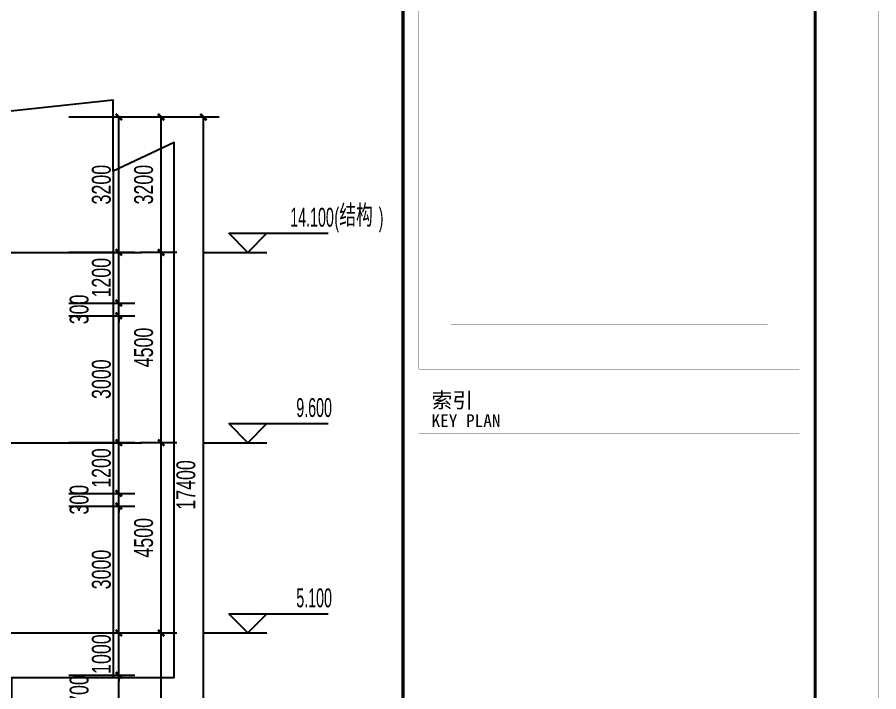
# Model space of a CAD drawing. Extents: x -186194 to 139607, y -228907 to -26595.
# Drawn here: x 119230 to 139607, y -200854 to -184905 of the extents above; entities that cross this region are included whole.
import ezdxf
from ezdxf.enums import TextEntityAlignment as Align

# ---------------------------------------------------------------- set-up
doc = ezdxf.new("R2010")
doc.units = 0
doc.header["$LTSCALE"] = 10
doc.header["$MEASUREMENT"] = 0
for name, color, linetype in [('01-标注_尺寸', 124, 'Continuous'), ('01-标注_标高', 200, 'Continuous'), ('01-标注_轴线坐标', 132, 'Continuous'), ('02-TEXT_标注', 130, 'Continuous'), ('A-SUR_看线', 231, 'Continuous')]:
    doc.layers.add(name, color=color, linetype=linetype)
doc.layers.add('04-不打印_辅助线', color=165, linetype='Continuous', plot=False)
doc.styles.add('_TCH_DIM', font='ros.shx', dxfattribs={"width": 0.8, "bigfont": 'jd.shx'})
doc.styles.add('_TCH_DIM_T3', font='ros.shx', dxfattribs={"width": 0.705882, "bigfont": 'jd.shx'})
doc.styles.add('图签信息$0$华文细黑', font='STXIHEI_0.TTF', dxfattribs={"height": 10})
doc.dimstyles.new('_TCH_ARCH&&150', dxfattribs={"dimtxt": 446.25, "dimasz": 150, "dimexe": 375, "dimexo": 450, "dimgap": 189.375, "dimtad": 1, "dimdec": 0, "dimzin": 0, "dimdsep": 46, "dimtxsty": '_TCH_DIM_T3', "dimblk": 'ARCHTICK', "dimcen": 0.09, "dimclrt": 7, "dimazin": 2, "dimtfac": 1, "dimtdec": 0, "dimtix": 1, "dimtmove": 2, "dimatfit": 3, "dimfxl": 0, "dimtolj": 1, "dimtzin": 0, "dimarcsym": 0})

# ---------------------------------------------------------------- blocks, each defined once
blk = doc.blocks.new('图签信息')
at = {"const_width": 0.5}
blk.add_lwpolyline([(-65, 0), (0, 0), (0, 500.5), (-65, 500.5)], close=True, dxfattribs=at)
at = {"const_width": 0.05}
for points in [[(-62.5, 404.92), (-62.5, 227.83)], [(-62.5, 227.83), (-2.5, 227.83), (-2.5, 404.92)], [(-57.5, 234.85), (-7.5, 234.85)], [(-62.5, 227.83), (-2.5, 227.83)], [(-62.5, 217.74), (-2.5, 217.74)]]:
    blk.add_lwpolyline(points, dxfattribs=at)
at = {"style": '图签信息$0$华文细黑'}
for s, height, p in [('索引', 2.4, (-60.5, 224.14)), ('KEY PLAN', 2, (-60.5, 220.74))]:
    blk.add_text(s, height=height, dxfattribs=at).set_placement(p, align=Align.TOP_LEFT)
blk = doc.blocks.new('图框-A1+1-4')
for points, const_width in [([(0, 0), (1051, 0), (1051, 594), (0, 594)], 0.05), ([(976, 584), (25, 584), (25, 10), (976, 10)], 0.5)]:
    blk.add_lwpolyline(points, close=True, dxfattribs=dict(const_width=const_width))
blk = doc.blocks.new('_ArchTick')
at = {"color": 0, "linetype": 'ByBlock', "const_width": 0.4}
blk.add_lwpolyline([(-0.5, -0.5), (0.5, 0.5)], dxfattribs=at)
blk = doc.blocks.new('*D146')
at = {"layer": '01-标注_轴线坐标', "color": 0, "lineweight": -2, "transparency": 16777216}
for p, q in [((122135, -199464), (123008, -199464)), ((122633, -204564), (122633, -199464)), ((122135, -204564), (123008, -204564))]:
    blk.add_line(p, q, dxfattribs=at)
at = {"layer": 'Defpoints', "color": 0, "transparency": 16777216}
for p in [(121685, -199464), (122633, -199464), (121685, -204564)]:
    blk.add_point(p, dxfattribs=at)
at = {"layer": '01-标注_轴线坐标', "color": 0, "lineweight": -2, "transparency": 16777216, "xscale": 150, "yscale": 150, "zscale": 150}
for p, rotation in [((122633, -199464), 90), ((122633, -204564), 270)]:
    blk.add_blockref('_ArchTick', p, dxfattribs=dict(at, rotation=rotation))
at = {"layer": '01-标注_轴线坐标', "color": 7, "transparency": 16777216, "insert": (122221, -202014), "char_height": 446.2, "attachment_point": 5, "rotation": 90, "style": '_TCH_DIM_T3'}
blk.add_mtext('\\A1;5100', dxfattribs=at)
blk = doc.blocks.new('*D147')
at = {"layer": '01-标注_轴线坐标', "color": 0, "lineweight": -2, "transparency": 16777216}
for p, q in [((122135, -194964), (123008, -194964)), ((122633, -199464), (122633, -194964)), ((122135, -199464), (123008, -199464))]:
    blk.add_line(p, q, dxfattribs=at)
at = {"layer": 'Defpoints', "color": 0, "transparency": 16777216}
for p in [(121685, -194964), (122633, -194964), (121685, -199464)]:
    blk.add_point(p, dxfattribs=at)
at = {"layer": '01-标注_轴线坐标', "color": 0, "lineweight": -2, "transparency": 16777216, "xscale": 150, "yscale": 150, "zscale": 150}
for p, rotation in [((122633, -194964), 90), ((122633, -199464), 270)]:
    blk.add_blockref('_ArchTick', p, dxfattribs=dict(at, rotation=rotation))
at = {"layer": '01-标注_轴线坐标', "color": 7, "transparency": 16777216, "insert": (122221, -197214), "char_height": 446.2, "attachment_point": 5, "rotation": 90, "style": '_TCH_DIM_T3'}
blk.add_mtext('\\A1;4500', dxfattribs=at)
blk = doc.blocks.new('*D148')
at = {"layer": '01-标注_轴线坐标', "color": 0, "lineweight": -2, "transparency": 16777216}
for p, q in [((122135, -190464), (123008, -190464)), ((122633, -194964), (122633, -190464)), ((122135, -194964), (123008, -194964))]:
    blk.add_line(p, q, dxfattribs=at)
at = {"layer": 'Defpoints', "color": 0, "transparency": 16777216}
for p in [(121685, -190464), (122633, -190464), (121685, -194964)]:
    blk.add_point(p, dxfattribs=at)
at = {"layer": '01-标注_轴线坐标', "color": 0, "lineweight": -2, "transparency": 16777216, "xscale": 150, "yscale": 150, "zscale": 150}
for p, rotation in [((122633, -190464), 90), ((122633, -194964), 270)]:
    blk.add_blockref('_ArchTick', p, dxfattribs=dict(at, rotation=rotation))
at = {"layer": '01-标注_轴线坐标', "color": 7, "transparency": 16777216, "insert": (122221, -192714), "char_height": 446.2, "attachment_point": 5, "rotation": 90, "style": '_TCH_DIM_T3'}
blk.add_mtext('\\A1;4500', dxfattribs=at)
blk = doc.blocks.new('*D149')
at = {"layer": '01-标注_轴线坐标', "color": 0, "lineweight": -2, "transparency": 16777216}
for p, q in [((122135, -187264), (123008, -187264)), ((122633, -190464), (122633, -187264)), ((122135, -190464), (123008, -190464))]:
    blk.add_line(p, q, dxfattribs=at)
at = {"layer": 'Defpoints', "color": 0, "transparency": 16777216}
for p in [(121685, -187264), (122633, -187264), (121685, -190464)]:
    blk.add_point(p, dxfattribs=at)
at = {"layer": '01-标注_轴线坐标', "color": 0, "lineweight": -2, "transparency": 16777216, "xscale": 150, "yscale": 150, "zscale": 150}
for p, rotation in [((122633, -187264), 90), ((122633, -190464), 270)]:
    blk.add_blockref('_ArchTick', p, dxfattribs=dict(at, rotation=rotation))
at = {"layer": '01-标注_轴线坐标', "color": 7, "transparency": 16777216, "insert": (122221, -188864), "char_height": 446.2, "attachment_point": 5, "rotation": 90, "style": '_TCH_DIM_T3'}
blk.add_mtext('\\A1;3200', dxfattribs=at)
blk = doc.blocks.new('*D151')
at = {"layer": '01-标注_轴线坐标', "color": 0, "lineweight": -2, "transparency": 16777216}
for p, q in [((121685, -187264), (124008, -187264)), ((123633, -204664), (123633, -187264)), ((121685, -204664), (124008, -204664))]:
    blk.add_line(p, q, dxfattribs=at)
at = {"layer": 'Defpoints', "color": 0, "transparency": 16777216}
for p in [(121235, -187264), (123633, -187264), (121235, -204664)]:
    blk.add_point(p, dxfattribs=at)
at = {"layer": '01-标注_轴线坐标', "color": 0, "lineweight": -2, "transparency": 16777216, "xscale": 150, "yscale": 150, "zscale": 150}
for p, rotation in [((123633, -187264), 90), ((123633, -204664), 270)]:
    blk.add_blockref('_ArchTick', p, dxfattribs=dict(at, rotation=rotation))
at = {"layer": '01-标注_轴线坐标', "color": 7, "transparency": 16777216, "insert": (123221, -195964), "char_height": 446.2, "attachment_point": 5, "rotation": 90, "style": '_TCH_DIM_T3'}
blk.add_mtext('\\A1;17400', dxfattribs=at)
blk = doc.blocks.new('*D154')
at = {"layer": '01-标注_尺寸', "color": 0, "lineweight": -2, "transparency": 16777216}
for p, q in [((120450, -200464), (122008, -200464)), ((121633, -201164), (121633, -200464)), ((120450, -201164), (122008, -201164))]:
    blk.add_line(p, q, dxfattribs=at)
at = {"layer": 'Defpoints', "color": 0, "transparency": 16777216}
for p in [(120000, -200464), (121633, -200464), (120000, -201164)]:
    blk.add_point(p, dxfattribs=at)
at = {"layer": '01-标注_尺寸', "color": 0, "lineweight": -2, "transparency": 16777216, "xscale": 150, "yscale": 150, "zscale": 150}
for p, rotation in [((121633, -200464), 90), ((121633, -201164), 270)]:
    blk.add_blockref('_ArchTick', p, dxfattribs=dict(at, rotation=rotation))
at = {"layer": '01-标注_尺寸', "color": 7, "transparency": 16777216, "insert": (120696, -200814), "char_height": 446.2, "attachment_point": 5, "rotation": 90, "style": '_TCH_DIM_T3'}
blk.add_mtext('\\A1;700', dxfattribs=at)
blk = doc.blocks.new('*D155')
at = {"layer": '01-标注_尺寸', "color": 0, "lineweight": -2, "transparency": 16777216}
for p, q in [((120450, -199464), (122008, -199464)), ((121633, -199464), (121633, -199314)), ((121633, -200464), (121633, -199464)), ((120450, -200464), (122008, -200464)), ((121633, -200464), (121633, -200614))]:
    blk.add_line(p, q, dxfattribs=at)
at = {"layer": 'Defpoints', "color": 0, "transparency": 16777216}
for p in [(120000, -199464), (121633, -199464), (120000, -200464)]:
    blk.add_point(p, dxfattribs=at)
at = {"layer": '01-标注_尺寸', "color": 0, "lineweight": -2, "transparency": 16777216, "xscale": 150, "yscale": 150, "zscale": 150}
for p, rotation in [((121633, -199464), 270), ((121633, -200464), 90)]:
    blk.add_blockref('_ArchTick', p, dxfattribs=dict(at, rotation=rotation))
at = {"layer": '01-标注_尺寸', "color": 7, "transparency": 16777216, "insert": (121221, -199964), "char_height": 446.2, "attachment_point": 5, "rotation": 90, "style": '_TCH_DIM_T3'}
blk.add_mtext('\\A1;1000', dxfattribs=at)
blk = doc.blocks.new('*D156')
at = {"layer": '01-标注_尺寸', "color": 0, "lineweight": -2, "transparency": 16777216}
for p, q in [((120450, -196464), (122008, -196464)), ((121633, -199464), (121633, -196464)), ((120450, -199464), (122008, -199464))]:
    blk.add_line(p, q, dxfattribs=at)
at = {"layer": 'Defpoints', "color": 0, "transparency": 16777216}
for p in [(120000, -196464), (121633, -196464), (120000, -199464)]:
    blk.add_point(p, dxfattribs=at)
at = {"layer": '01-标注_尺寸', "color": 0, "lineweight": -2, "transparency": 16777216, "xscale": 150, "yscale": 150, "zscale": 150}
for p, rotation in [((121633, -196464), 90), ((121633, -199464), 270)]:
    blk.add_blockref('_ArchTick', p, dxfattribs=dict(at, rotation=rotation))
at = {"layer": '01-标注_尺寸', "color": 7, "transparency": 16777216, "insert": (121221, -197964), "char_height": 446.2, "attachment_point": 5, "rotation": 90, "style": '_TCH_DIM_T3'}
blk.add_mtext('\\A1;3000', dxfattribs=at)
blk = doc.blocks.new('*D157')
at = {"layer": '01-标注_尺寸', "color": 0, "lineweight": -2, "transparency": 16777216}
for p, q in [((121633, -196164), (121633, -196014)), ((120450, -196164), (122008, -196164)), ((121633, -196464), (121633, -196164)), ((120450, -196464), (122008, -196464)), ((121633, -196464), (121633, -196614))]:
    blk.add_line(p, q, dxfattribs=at)
at = {"layer": 'Defpoints', "color": 0, "transparency": 16777216}
for p in [(120000, -196164), (121633, -196164), (120000, -196464)]:
    blk.add_point(p, dxfattribs=at)
at = {"layer": '01-标注_尺寸', "color": 0, "lineweight": -2, "transparency": 16777216, "xscale": 150, "yscale": 150, "zscale": 150}
for p, rotation in [((121633, -196164), 270), ((121633, -196464), 90)]:
    blk.add_blockref('_ArchTick', p, dxfattribs=dict(at, rotation=rotation))
at = {"layer": '01-标注_尺寸', "color": 7, "transparency": 16777216, "insert": (120696, -196314), "char_height": 446.2, "attachment_point": 5, "rotation": 90, "style": '_TCH_DIM_T3'}
blk.add_mtext('\\A1;300', dxfattribs=at)
blk = doc.blocks.new('*D158')
at = {"layer": '01-标注_尺寸', "color": 0, "lineweight": -2, "transparency": 16777216}
for p, q in [((120450, -194964), (122008, -194964)), ((121633, -196164), (121633, -194964)), ((120450, -196164), (122008, -196164))]:
    blk.add_line(p, q, dxfattribs=at)
at = {"layer": 'Defpoints', "color": 0, "transparency": 16777216}
for p in [(120000, -194964), (121633, -194964), (120000, -196164)]:
    blk.add_point(p, dxfattribs=at)
at = {"layer": '01-标注_尺寸', "color": 0, "lineweight": -2, "transparency": 16777216, "xscale": 150, "yscale": 150, "zscale": 150}
for p, rotation in [((121633, -194964), 90), ((121633, -196164), 270)]:
    blk.add_blockref('_ArchTick', p, dxfattribs=dict(at, rotation=rotation))
at = {"layer": '01-标注_尺寸', "color": 7, "transparency": 16777216, "insert": (121221, -195564), "char_height": 446.2, "attachment_point": 5, "rotation": 90, "style": '_TCH_DIM_T3'}
blk.add_mtext('\\A1;1200', dxfattribs=at)
blk = doc.blocks.new('*D159')
at = {"layer": '01-标注_尺寸', "color": 0, "lineweight": -2, "transparency": 16777216}
for p, q in [((120450, -191964), (122008, -191964)), ((121633, -194964), (121633, -191964)), ((120450, -194964), (122008, -194964))]:
    blk.add_line(p, q, dxfattribs=at)
at = {"layer": 'Defpoints', "color": 0, "transparency": 16777216}
for p in [(120000, -191964), (121633, -191964), (120000, -194964)]:
    blk.add_point(p, dxfattribs=at)
at = {"layer": '01-标注_尺寸', "color": 0, "lineweight": -2, "transparency": 16777216, "xscale": 150, "yscale": 150, "zscale": 150}
for p, rotation in [((121633, -191964), 90), ((121633, -194964), 270)]:
    blk.add_blockref('_ArchTick', p, dxfattribs=dict(at, rotation=rotation))
at = {"layer": '01-标注_尺寸', "color": 7, "transparency": 16777216, "insert": (121221, -193464), "char_height": 446.2, "attachment_point": 5, "rotation": 90, "style": '_TCH_DIM_T3'}
blk.add_mtext('\\A1;3000', dxfattribs=at)
blk = doc.blocks.new('*D160')
at = {"layer": '01-标注_尺寸', "color": 0, "lineweight": -2, "transparency": 16777216}
for p, q in [((121633, -191664), (121633, -191514)), ((120450, -191664), (122008, -191664)), ((121633, -191964), (121633, -191664)), ((120450, -191964), (122008, -191964)), ((121633, -191964), (121633, -192114))]:
    blk.add_line(p, q, dxfattribs=at)
at = {"layer": 'Defpoints', "color": 0, "transparency": 16777216}
for p in [(120000, -191664), (121633, -191664), (120000, -191964)]:
    blk.add_point(p, dxfattribs=at)
at = {"layer": '01-标注_尺寸', "color": 0, "lineweight": -2, "transparency": 16777216, "xscale": 150, "yscale": 150, "zscale": 150}
for p, rotation in [((121633, -191664), 270), ((121633, -191964), 90)]:
    blk.add_blockref('_ArchTick', p, dxfattribs=dict(at, rotation=rotation))
at = {"layer": '01-标注_尺寸', "color": 7, "transparency": 16777216, "insert": (120696, -191814), "char_height": 446.2, "attachment_point": 5, "rotation": 90, "style": '_TCH_DIM_T3'}
blk.add_mtext('\\A1;300', dxfattribs=at)
blk = doc.blocks.new('*D161')
at = {"layer": '01-标注_尺寸', "color": 0, "lineweight": -2, "transparency": 16777216}
for p, q in [((120450, -190464), (122008, -190464)), ((121633, -191664), (121633, -190464)), ((120450, -191664), (122008, -191664))]:
    blk.add_line(p, q, dxfattribs=at)
at = {"layer": 'Defpoints', "color": 0, "transparency": 16777216}
for p in [(120000, -190464), (121633, -190464), (120000, -191664)]:
    blk.add_point(p, dxfattribs=at)
at = {"layer": '01-标注_尺寸', "color": 0, "lineweight": -2, "transparency": 16777216, "xscale": 150, "yscale": 150, "zscale": 150}
for p, rotation in [((121633, -190464), 90), ((121633, -191664), 270)]:
    blk.add_blockref('_ArchTick', p, dxfattribs=dict(at, rotation=rotation))
at = {"layer": '01-标注_尺寸', "color": 7, "transparency": 16777216, "insert": (121221, -191064), "char_height": 446.2, "attachment_point": 5, "rotation": 90, "style": '_TCH_DIM_T3'}
blk.add_mtext('\\A1;1200', dxfattribs=at)
blk = doc.blocks.new('*D162')
at = {"layer": '01-标注_尺寸', "color": 0, "lineweight": -2, "transparency": 16777216}
for p, q in [((120450, -187264), (122008, -187264)), ((121633, -190464), (121633, -187264)), ((120450, -190464), (122008, -190464))]:
    blk.add_line(p, q, dxfattribs=at)
at = {"layer": 'Defpoints', "color": 0, "transparency": 16777216}
for p in [(120000, -187264), (121633, -187264), (120000, -190464)]:
    blk.add_point(p, dxfattribs=at)
at = {"layer": '01-标注_尺寸', "color": 0, "lineweight": -2, "transparency": 16777216, "xscale": 150, "yscale": 150, "zscale": 150}
for p, rotation in [((121633, -187264), 90), ((121633, -190464), 270)]:
    blk.add_blockref('_ArchTick', p, dxfattribs=dict(at, rotation=rotation))
at = {"layer": '01-标注_尺寸', "color": 7, "transparency": 16777216, "insert": (121221, -188864), "char_height": 446.2, "attachment_point": 5, "rotation": 90, "style": '_TCH_DIM_T3'}
blk.add_mtext('\\A1;3200', dxfattribs=at)

msp = doc.modelspace()

# ---------------------------------------------------------------- linework, layer by layer
at = {"layer": '01-标注_标高'}
for p, q in [((124683.5, -190464.5), (124233.5, -190014.5)), ((124233.5, -190014.5), (126581, -190014.5)), ((124683.5, -190464.5), (125133.5, -190014.5)), ((123633.5, -190464.5), (125133.5, -190464.5)), ((124683.5, -194964.5), (124233.5, -194514.5)), ((124233.5, -194514.5), (126581, -194514.5)), ((124683.5, -194964.5), (125133.5, -194514.5)), ((123633.5, -194964.5), (125133.5, -194964.5)), ((124683.5, -199464.5), (124233.5, -199014.5)), ((124233.5, -199014.5), (126581, -199014.5)), ((124683.5, -199464.5), (125133.5, -199014.5)), ((123633.5, -199464.5), (125133.5, -199464.5))]:
    msp.add_line(p, q, dxfattribs=at)
at = {"layer": '04-不打印_辅助线'}
for points in [[(-8970.8, -190464.5), (122168.1, -190464.5)], [(-8970.8, -194964.5), (122168.1, -194964.5)], [(-8970.8, -199464.5), (122168.1, -199464.5)]]:
    msp.add_lwpolyline(points, dxfattribs=at)
at = {"layer": 'A-SUR_看线'}
msp.add_line((121498.7, -188546.3), (121498.7, -200514.5), dxfattribs=at)
msp.add_lwpolyline([(119101.7, -204664.5), (119101.7, -200514.5), (122943.7, -200514.5), (122943.7, -187913.8), (122943.7, -187913.8), (122943.7, -187864.5), (121498.7, -188546.3), (121498.7, -186864.5), (118048.5, -187235.3)], dxfattribs=at)

# ---------------------------------------------------------------- block references
at = {"xscale": 150, "yscale": 150, "zscale": 150}
for name, p in [('图框-A1+1-4', (-18046.8, -228902.8)), ('图签信息', (138103.2, -227402.8))]:
    msp.add_blockref(name, p, dxfattribs=at)

# ---------------------------------------------------------------- texts
at = {"layer": '02-TEXT_标注', "style": '_TCH_DIM'}
for s, height, width, p in [('结构', 520.93, 0.8, (126848.6, -189857)), ('14.100', 446.25, 0.564706, (125687.6, -189857)), ('(', 446.2, 0.564706, (126731, -189857)), (')', 446.2, 0.564706, (127779.7, -189857)), ('9.600', 446.25, 0.564706, (125830.4, -194357)), ('5.100', 446.25, 0.564706, (125830.4, -198857))]:
    msp.add_text(s, height=height, dxfattribs=dict(at, width=width)).set_placement(p)

# ---------------------------------------------------------------- dimensions: what is measured, and where the dimension line sits
at = {"layer": '01-标注_尺寸'}
for p1, p2, picture, middle in [((119999.5, -190464.5), (119999.5, -187264.5), '*D162', (121221, -188864.5)), ((119999.5, -191664.5), (119999.5, -190464.5), '*D161', (121221, -191064.5)), ((119999.5, -194964.5), (119999.5, -191964.5), '*D159', (121221, -193464.5)), ((119999.5, -196164.5), (119999.5, -194964.5), '*D158', (121221, -195564.5)), ((119999.5, -199464.5), (119999.5, -196464.5), '*D156', (121221, -197964.5)), ((119999.5, -200464.5), (119999.5, -199464.5), '*D155', (121221, -199964.5))]:
    dim = msp.add_aligned_dim(p1=p1, p2=p2, distance=-1634, dimstyle='_TCH_ARCH&&150', dxfattribs=at)
    dim.commit()
    dim.dimension.update_dxf_attribs({"geometry": picture, "text_midpoint": middle})
for base, p1, p2, picture, middle in [((121633.5, -191664.5), (119999.5, -191964.5), (119999.5, -191664.5), '*D160', (120696, -191814.5)), ((121633.5, -196164.5), (119999.5, -196464.5), (119999.5, -196164.5), '*D157', (120696, -196314.5)), ((121633.5, -200464.5), (119999.5, -201164.5), (119999.5, -200464.5), '*D154', (120696, -200814.5))]:
    dim = msp.add_linear_dim(base=base, p1=p1, p2=p2, angle=90, dimstyle='_TCH_ARCH&&150', dxfattribs=at)
    dim.commit()
    dim.dimension.update_dxf_attribs({"geometry": picture, "text_midpoint": middle, "dimtype": 161})
at = {"layer": '01-标注_轴线坐标'}
for p1, p2, distance, picture, middle in [((121234.6, -204664.5), (121234.6, -187264.5), -2398.8, '*D151', (123221, -195964.5)), ((121684.6, -190464.5), (121684.6, -187264.5), -948.8, '*D149', (122221, -188864.5)), ((121684.6, -194964.5), (121684.6, -190464.5), -948.8, '*D148', (122221, -192714.5)), ((121684.6, -199464.5), (121684.6, -194964.5), -948.8, '*D147', (122221, -197214.5)), ((121684.6, -204564.5), (121684.6, -199464.5), -948.8, '*D146', (122221, -202014.5))]:
    dim = msp.add_aligned_dim(p1=p1, p2=p2, distance=distance, dimstyle='_TCH_ARCH&&150', dxfattribs=at)
    dim.commit()
    dim.dimension.update_dxf_attribs({"geometry": picture, "text_midpoint": middle})

doc.saveas('drawing.dxf')
